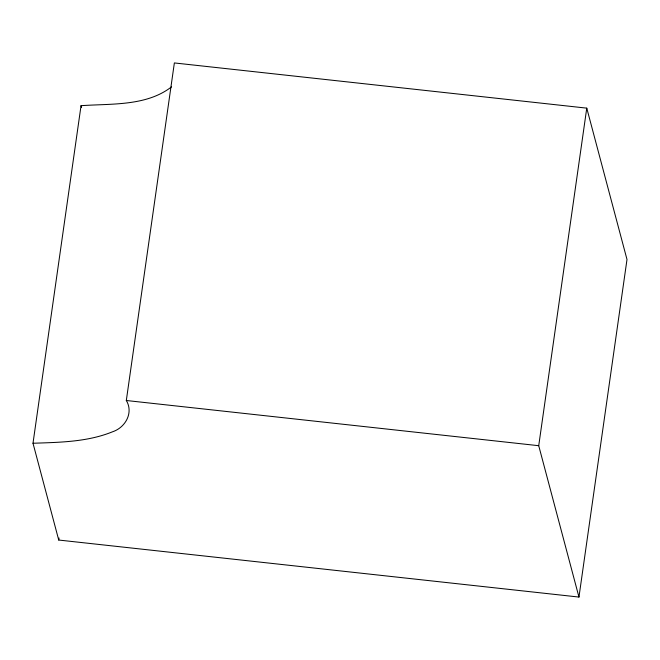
<?xml version="1.0" encoding="UTF-8"?>
<svg xmlns="http://www.w3.org/2000/svg" width="660" height="660" viewBox="0 0 660 660"><rect width="100%" height="100%" fill="white"/><g stroke="black" fill="none" stroke-linecap="round" stroke-linejoin="round"><path stroke-width="0.99" d="M33 443.248C59.713 442.332 87.45 442.018 112.563 431.78C125.301 427.606 133.749 412.846 126.316 400.504L174.364 62.939L586.765 108.141L627 259.495L578.96 597.061L58.732 540.045L33 443.248L81.04 105.682C111.226 103.546 146.264 106.384 171.517 86.881M58.732 540.045L59.021 538.007M578.96 597.061L538.725 445.698L586.765 108.141M126.316 400.504L538.725 445.698M81.04 105.682L81.502 107.407"/></g></svg>
